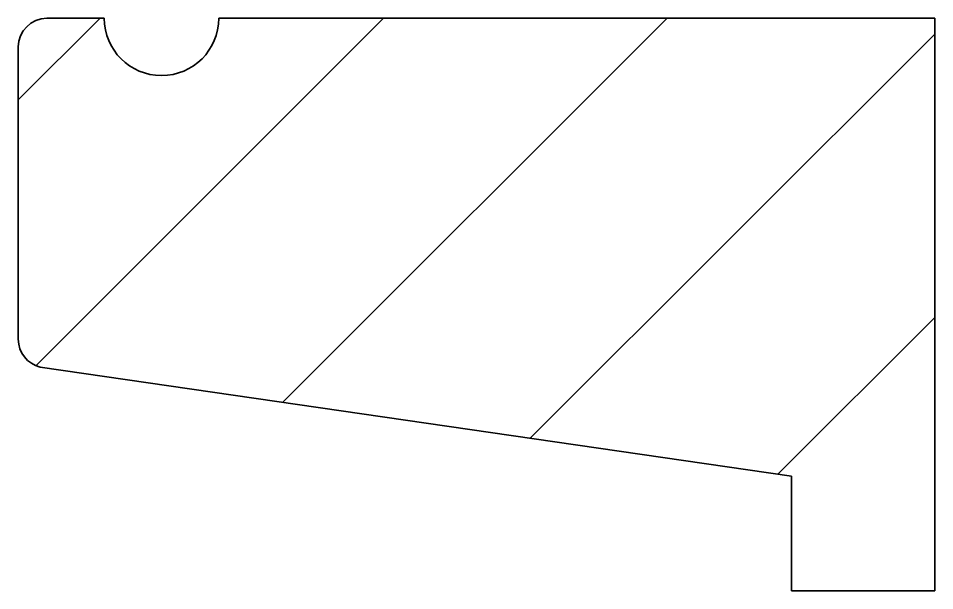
# Model space of a CAD drawing. Header units: metres. Extents: x 0 to 160, y -100 to 0.
import ezdxf

# ---------------------------------------------------------------- set-up
doc = ezdxf.new("R2010")
doc.units = ezdxf.units.M
doc.layers.add('A-DETL-GENF', color=92, linetype='Continuous', lineweight=18)

# ---------------------------------------------------------------- blocks, each defined once
blk = doc.blocks.new('31  prefab waterslag - Nehobo RD60x100x160-4467956-00_0 Basismaterialen')
at = {"layer": 'A-DETL-GENF', "lineweight": 13}
h = blk.add_hatch(dxfattribs=at)
h.set_pattern_fill('FP_57', color=256, style=0, pattern_type=2)
h.set_pattern_definition([(225, (-11679.303, 829.29), (24.74874, -24.74874), [])])
h.paths.add_polyline_path([(160, 0), (35, 0), (34.66, -2.59), (33.66, -5), (32.07, -7.07), (30, -8.66), (27.59, -9.66), (25, -10), (22.41, -9.66), (20, -8.66), (17.93, -7.07), (16.34, -5), (15.34, -2.59), (15, 0), (5, 0), (3.71, -0.17), (2.5, -0.67), (1.46, -1.46), (0.67, -2.5), (0.17, -3.71), (0, -5), (0, -56.07), (0.12, -57.17), (0.49, -58.22), (1.07, -59.16), (1.85, -59.95), (2.78, -60.55), (3.82, -60.93), (135, -80), (135, -100), (160, -100), (160, -12.41)])
at = {"layer": 'A-DETL-GENF', "lineweight": 35}
for p, q in [((15, 0), (5, 0)), ((160, 0), (35, 0)), ((160, -100), (160, 0)), ((0, -5), (0, -56.07)), ((3.82, -60.93), (135, -80)), ((135, -80), (135, -100)), ((135, -100), (160, -100))]:
    blk.add_line(p, q, dxfattribs=at)
for centre, radius, start, end in [((5, -5), 5, 90, 180), ((25, 0), 10, 180, 360), ((5, -56.07), 5, 180, 256.3958)]:
    blk.add_arc(centre, radius, start, end, dxfattribs=at)

msp = doc.modelspace()

# ---------------------------------------------------------------- block references
msp.add_blockref('31  prefab waterslag - Nehobo RD60x100x160-4467956-00_0 Basismaterialen', (0, 0))

doc.saveas('drawing.dxf')
